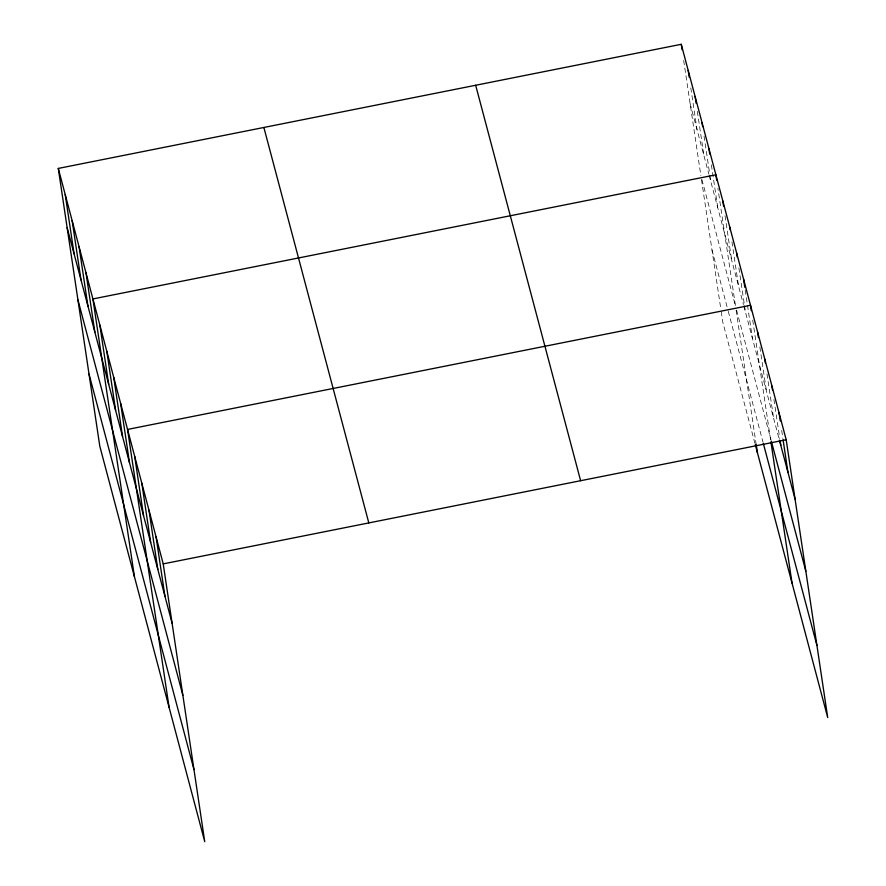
<?xml version="1.0" encoding="UTF-8"?>
<svg xmlns="http://www.w3.org/2000/svg" width="886" height="886" viewBox="0 0 886 886"><rect width="100%" height="100%" fill="white"/><g stroke="black" fill="none" stroke-linecap="round" stroke-linejoin="round"><path stroke-width="0.66" stroke-dasharray="4.43 3.32" d="M690.116 103.596L708.822 174.066M709.165 175.373L743.443 304.562M743.797 305.869L779.425 440.143M701.933 179.625L735.524 306.213L717.893 188.275M736.565 310.122L771.174 440.552M712.001 250.007L727.927 310.034M728.27 311.34L762.901 441.837M754.983 443.476L722.777 322.116L720.982 310.1M781.673 430.375L782.881 438.47M773.932 399.442L779.78 438.526M766.999 373.903L773.644 418.38M759.867 347.013L766.512 391.49M752.723 320.123L770.731 440.619M745.204 289.977L752.447 338.496M738.88 267.926L744.318 304.308M744.517 305.659L745.525 312.393M731.947 241.823L738.603 286.3M725.025 215.719L731.67 260.196M736.111 310.122L756.201 444.606M711.38 164.874L717.815 208M704.049 136.079L709.686 173.811M709.885 175.162L710.893 181.896M697.326 111.326L703.971 155.803M690.803 87.924L697.038 129.699M683.671 60.469L700.892 175.705M701.479 179.625L720.783 308.76"/><path stroke-width="1.33" d="M58.288 168.429L163.223 563.884L204.744 841.7L99.808 446.245L58.288 168.429L681.256 44.3L786.192 439.755L827.712 717.571L755.326 444.783M163.223 563.884L786.192 439.755M779.425 440.143L795.052 499.051M771.507 441.826L805.828 571.16M763.245 443.144L816.936 645.451M475.671 85.266L580.618 480.71M263.873 127.473L368.809 522.917M67.148 227.735L172.083 623.179M77.924 299.845L182.859 695.288M89.032 374.136L193.968 769.591M779.06 412.854L780.267 420.95M783.08 439.81L787.92 472.16M771.916 385.964L772.526 390.017M780.178 441.228L780.787 445.27M764.784 359.074L765.393 363.116M757.652 332.184L758.449 337.577M751.317 310.687L750.508 305.293L127.551 429.433L169.071 707.25M770.931 441.926L792.029 583.11M743.587 279.201L744.794 287.285M736.665 253.097L737.263 257.139M729.732 226.993L730.142 229.695M722.81 200.9L723.618 206.294M716.685 180.19L715.888 174.797L92.919 298.936L134.439 576.753M756.201 444.606L757.408 452.613M708.955 148.704L709.764 154.086M702.033 122.6L702.631 126.643M695.111 96.496L696.108 103.241M688.178 70.404L689.186 77.137M681.256 44.3L682.065 49.694M156.091 536.994L164.951 596.289M148.959 510.103L157.819 569.399M141.815 483.213L150.675 542.509M134.683 456.323L143.543 515.619M120.618 403.329L129.489 462.625M113.696 377.237L122.556 436.532M106.774 351.133L115.634 410.428M99.841 325.029L108.701 384.336M85.997 272.833L94.857 332.128M79.064 246.729L87.924 306.035M72.143 220.636L81.003 279.932M65.21 194.532L74.081 253.828"/></g></svg>
